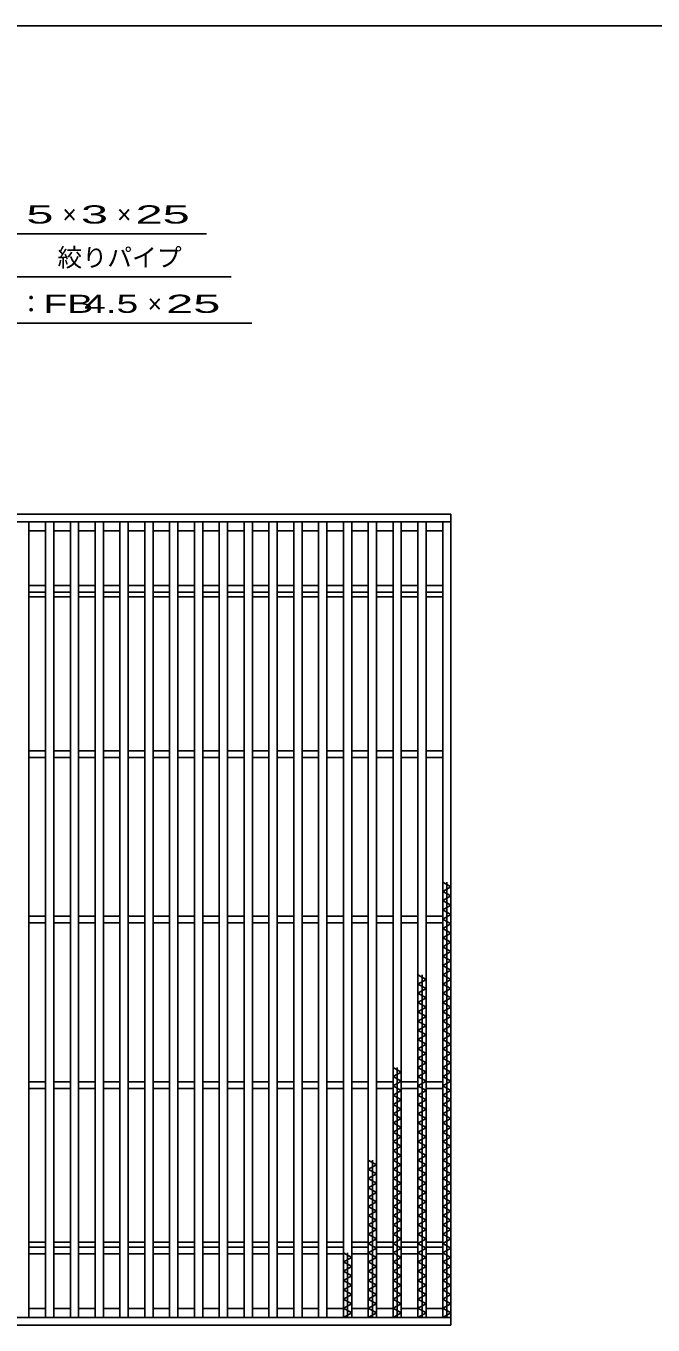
# Model space of a CAD drawing. Units: millimetres, scale not verified. Extents: x -1092 to 1039, y -770 to 632.
# Drawn here: x -515 to -136, y -153 to 632 of the extents above; entities that cross this region are included whole.
import ezdxf
from ezdxf.enums import TextEntityAlignment as Align

# ---------------------------------------------------------------- set-up
doc = ezdxf.new("R2010")
doc.units = ezdxf.units.MM
doc.header["$LTSCALE"] = 6
for name, color, linetype, lineweight in [('0_2', 150, 'Continuous', 25), ('16', 3, 'Continuous', 25), ('22', 4, 'Continuous', 25)]:
    doc.layers.add(name, color=color, linetype=linetype, lineweight=lineweight)
doc.styles.add('ベクトル', font='')
doc.styles.get('ベクトル').set_extended_font_data('ベクトル')

msp = doc.modelspace()

# ---------------------------------------------------------------- linework, layer by layer
at = {"layer": '0_2'}
msp.add_line((-1037.4, 632.1), (1038.6, 632.1), dxfattribs=at)
at = {"layer": '16'}
for p, q in [((-848, 337), (-258, 337)), ((-258, 332.5), (-848, 332.5)), ((-513, 332.5), (-518, 332.5)), ((-513, -148.5), (-513, 332.5)), ((-503, 332.5), (-503, -148.5)), ((-498, 332.5), (-503, 332.5)), ((-498, -148.5), (-498, 332.5)), ((-488, 332.5), (-488, -148.5)), ((-483, 332.5), (-488, 332.5)), ((-483, -148.5), (-483, 332.5)), ((-473, 332.5), (-473, -148.5)), ((-468, 332.5), (-473, 332.5)), ((-468, -148.5), (-468, 332.5)), ((-458, 332.5), (-458, -148.5)), ((-453, 332.5), (-458, 332.5)), ((-453, -148.5), (-453, 332.5)), ((-443, 332.5), (-443, -148.5)), ((-438, 332.5), (-443, 332.5)), ((-438, -148.5), (-438, 332.5)), ((-428, 332.5), (-428, -148.5)), ((-423, 332.5), (-428, 332.5)), ((-423, -148.5), (-423, 332.5)), ((-413, 332.5), (-413, -148.5)), ((-408, 332.5), (-413, 332.5)), ((-408, -148.5), (-408, 332.5)), ((-398, 332.5), (-398, -148.5)), ((-393, 332.5), (-398, 332.5)), ((-393, -148.5), (-393, 332.5)), ((-383, 332.5), (-383, -148.5)), ((-378, 332.5), (-383, 332.5)), ((-378, -148.5), (-378, 332.5)), ((-368, 332.5), (-368, -148.5)), ((-363, 332.5), (-368, 332.5)), ((-363, -148.5), (-363, 332.5)), ((-353, 332.5), (-353, -148.5)), ((-348, 332.5), (-353, 332.5)), ((-348, -148.5), (-348, 332.5)), ((-338, 332.5), (-338, -148.5)), ((-333, 332.5), (-338, 332.5)), ((-333, -148.5), (-333, 332.5)), ((-323, 332.5), (-323, -148.5)), ((-318, 332.5), (-323, 332.5)), ((-318, -148.5), (-318, 332.5)), ((-308, 332.5), (-308, -148.5)), ((-303, 332.5), (-308, 332.5)), ((-303, -148.5), (-303, 332.5)), ((-293, 332.5), (-293, -148.5)), ((-288, 332.5), (-293, 332.5)), ((-288, -148.5), (-288, 332.5)), ((-278, 332.5), (-278, -148.5)), ((-273, 332.5), (-278, 332.5)), ((-273, -148.5), (-273, 332.5)), ((-263, 332.5), (-263, -148.5)), ((-258, 332.5), (-263, 332.5)), ((-258, 337), (-258, 332.5)), ((-258, -148.5), (-258, 332.5)), ((-513, 327), (-503, 327)), ((-498, 327), (-488, 327)), ((-483, 327), (-473, 327)), ((-468, 327), (-458, 327)), ((-453, 327), (-443, 327)), ((-438, 327), (-428, 327)), ((-423, 327), (-413, 327)), ((-408, 327), (-398, 327)), ((-393, 327), (-383, 327)), ((-378, 327), (-368, 327)), ((-363, 327), (-353, 327)), ((-348, 327), (-338, 327)), ((-333, 327), (-323, 327)), ((-318, 327), (-308, 327)), ((-303, 327), (-293, 327)), ((-288, 327), (-278, 327)), ((-273, 327), (-263, 327)), ((-513, 294), (-503, 294)), ((-498, 294), (-488, 294)), ((-483, 294), (-473, 294)), ((-468, 294), (-458, 294)), ((-453, 294), (-443, 294)), ((-438, 294), (-428, 294)), ((-423, 294), (-413, 294)), ((-408, 294), (-398, 294)), ((-393, 294), (-383, 294)), ((-378, 294), (-368, 294)), ((-363, 294), (-353, 294)), ((-348, 294), (-338, 294)), ((-333, 294), (-323, 294)), ((-318, 294), (-308, 294)), ((-303, 294), (-293, 294)), ((-288, 294), (-278, 294)), ((-273, 294), (-263, 294)), ((-513, 290), (-503, 290)), ((-513, 287), (-503, 287)), ((-498, 290), (-488, 290)), ((-498, 287), (-488, 287)), ((-483, 290), (-473, 290)), ((-483, 287), (-473, 287)), ((-468, 290), (-458, 290)), ((-468, 287), (-458, 287)), ((-453, 290), (-443, 290)), ((-453, 287), (-443, 287)), ((-438, 290), (-428, 290)), ((-438, 287), (-428, 287)), ((-423, 290), (-413, 290)), ((-423, 287), (-413, 287)), ((-408, 290), (-398, 290)), ((-408, 287), (-398, 287)), ((-393, 290), (-383, 290)), ((-393, 287), (-383, 287)), ((-378, 290), (-368, 290)), ((-378, 287), (-368, 287)), ((-363, 290), (-353, 290)), ((-363, 287), (-353, 287)), ((-348, 290), (-338, 290)), ((-348, 287), (-338, 287)), ((-333, 290), (-323, 290)), ((-333, 287), (-323, 287)), ((-318, 290), (-308, 290)), ((-318, 287), (-308, 287)), ((-303, 290), (-293, 290)), ((-303, 287), (-293, 287)), ((-288, 290), (-278, 290)), ((-288, 287), (-278, 287)), ((-273, 290), (-263, 290)), ((-273, 287), (-263, 287)), ((-513, 194), (-503, 194)), ((-513, 190), (-503, 190)), ((-498, 194), (-488, 194)), ((-498, 190), (-488, 190)), ((-483, 194), (-473, 194)), ((-483, 190), (-473, 190)), ((-468, 194), (-458, 194)), ((-468, 190), (-458, 190)), ((-453, 194), (-443, 194)), ((-453, 190), (-443, 190)), ((-438, 194), (-428, 194)), ((-438, 190), (-428, 190)), ((-423, 194), (-413, 194)), ((-423, 190), (-413, 190)), ((-408, 194), (-398, 194)), ((-408, 190), (-398, 190)), ((-393, 194), (-383, 194)), ((-393, 190), (-383, 190)), ((-378, 194), (-368, 194)), ((-378, 190), (-368, 190)), ((-363, 194), (-353, 194)), ((-363, 190), (-353, 190)), ((-348, 194), (-338, 194)), ((-348, 190), (-338, 190)), ((-333, 194), (-323, 194)), ((-333, 190), (-323, 190)), ((-318, 194), (-308, 194)), ((-318, 190), (-308, 190)), ((-303, 194), (-293, 194)), ((-303, 190), (-293, 190)), ((-288, 194), (-278, 194)), ((-288, 190), (-278, 190)), ((-273, 194), (-263, 194)), ((-273, 190), (-263, 190)), ((-258, 111.9), (-263, 114.7)), ((-263, 109.1), (-258, 111.9)), ((-260.5, -148.5), (-260.5, 114.7)), ((-258, 106.3), (-263, 109.1)), ((-263, 103.5), (-258, 106.3)), ((-258, 100.7), (-263, 103.5)), ((-263, 97.9), (-258, 100.7)), ((-258, 95.1), (-263, 97.9)), ((-263, 92.3), (-258, 95.1)), ((-513, 94), (-503, 94)), ((-513, 90), (-503, 90)), ((-498, 94), (-488, 94)), ((-498, 90), (-488, 90)), ((-483, 94), (-473, 94)), ((-483, 90), (-473, 90)), ((-468, 94), (-458, 94)), ((-468, 90), (-458, 90)), ((-453, 94), (-443, 94)), ((-453, 90), (-443, 90)), ((-438, 94), (-428, 94)), ((-438, 90), (-428, 90)), ((-423, 94), (-413, 94)), ((-423, 90), (-413, 90)), ((-408, 94), (-398, 94)), ((-408, 90), (-398, 90)), ((-393, 94), (-383, 94)), ((-393, 90), (-383, 90)), ((-378, 94), (-368, 94)), ((-378, 90), (-368, 90)), ((-363, 94), (-353, 94)), ((-363, 90), (-353, 90)), ((-348, 94), (-338, 94)), ((-348, 90), (-338, 90)), ((-333, 94), (-323, 94)), ((-333, 90), (-323, 90)), ((-318, 94), (-308, 94)), ((-318, 90), (-308, 90)), ((-303, 94), (-293, 94)), ((-303, 90), (-293, 90)), ((-288, 94), (-278, 94)), ((-288, 90), (-278, 90)), ((-273, 94), (-263, 94)), ((-273, 90), (-263, 90)), ((-258, 89.5), (-263, 92.3)), ((-263, 86.7), (-258, 89.5)), ((-258, 83.9), (-263, 86.7)), ((-263, 81.1), (-258, 83.9)), ((-258, 78.3), (-263, 81.1)), ((-263, 75.5), (-258, 78.3)), ((-258, 72.7), (-263, 75.5)), ((-263, 69.9), (-258, 72.7)), ((-258, 67.1), (-263, 69.9)), ((-263, 64.3), (-258, 67.1)), ((-258, 61.5), (-263, 64.3)), ((-273, 55.9), (-278, 58.7)), ((-278, 53.1), (-273, 55.9)), ((-275.5, -148.5), (-275.5, 58.7)), ((-263, 58.7), (-258, 61.5)), ((-258, 55.9), (-263, 58.7)), ((-263, 53.1), (-258, 55.9)), ((-273, 50.3), (-278, 53.1)), ((-278, 47.5), (-273, 50.3)), ((-273, 44.7), (-278, 47.5)), ((-258, 50.3), (-263, 53.1)), ((-263, 47.5), (-258, 50.3)), ((-258, 44.7), (-263, 47.5)), ((-278, 41.9), (-273, 44.7)), ((-273, 39.1), (-278, 41.9)), ((-263, 41.9), (-258, 44.7)), ((-258, 39.1), (-263, 41.9)), ((-278, 36.3), (-273, 39.1)), ((-273, 33.5), (-278, 36.3)), ((-278, 30.7), (-273, 33.5)), ((-263, 36.3), (-258, 39.1)), ((-258, 33.5), (-263, 36.3)), ((-263, 30.7), (-258, 33.5)), ((-273, 27.9), (-278, 30.7)), ((-278, 25.1), (-273, 27.9)), ((-273, 22.3), (-278, 25.1)), ((-258, 27.9), (-263, 30.7)), ((-263, 25.1), (-258, 27.9)), ((-258, 22.3), (-263, 25.1)), ((-278, 19.5), (-273, 22.3)), ((-273, 16.7), (-278, 19.5)), ((-278, 13.9), (-273, 16.7)), ((-263, 19.5), (-258, 22.3)), ((-258, 16.7), (-263, 19.5)), ((-263, 13.9), (-258, 16.7)), ((-273, 11.1), (-278, 13.9)), ((-278, 8.3), (-273, 11.1)), ((-273, 5.5), (-278, 8.3)), ((-258, 11.1), (-263, 13.9)), ((-263, 8.3), (-258, 11.1)), ((-258, 5.5), (-263, 8.3)), ((-288, -0.1), (-293, 2.7)), ((-290.5, -148.5), (-290.5, 2.7)), ((-278, 2.7), (-273, 5.5)), ((-273, -0.1), (-278, 2.7)), ((-263, 2.7), (-258, 5.5)), ((-258, -0.1), (-263, 2.7)), ((-513, -6), (-503, -6)), ((-498, -6), (-488, -6)), ((-483, -6), (-473, -6)), ((-468, -6), (-458, -6)), ((-453, -6), (-443, -6)), ((-438, -6), (-428, -6)), ((-423, -6), (-413, -6)), ((-408, -6), (-398, -6)), ((-393, -6), (-383, -6)), ((-378, -6), (-368, -6)), ((-363, -6), (-353, -6)), ((-348, -6), (-338, -6)), ((-333, -6), (-323, -6)), ((-318, -6), (-308, -6)), ((-303, -6), (-293, -6)), ((-293, -2.9), (-288, -0.1)), ((-288, -5.7), (-293, -2.9)), ((-293, -8.5), (-288, -5.7)), ((-288, -6), (-278, -6)), ((-278, -2.9), (-273, -0.1)), ((-273, -5.7), (-278, -2.9)), ((-278, -8.5), (-273, -5.7)), ((-273, -6), (-263, -6)), ((-263, -2.9), (-258, -0.1)), ((-258, -5.7), (-263, -2.9)), ((-263, -8.5), (-258, -5.7)), ((-513, -10), (-503, -10)), ((-498, -10), (-488, -10)), ((-483, -10), (-473, -10)), ((-468, -10), (-458, -10)), ((-453, -10), (-443, -10)), ((-438, -10), (-428, -10)), ((-423, -10), (-413, -10)), ((-408, -10), (-398, -10)), ((-393, -10), (-383, -10)), ((-378, -10), (-368, -10)), ((-363, -10), (-353, -10)), ((-348, -10), (-338, -10)), ((-333, -10), (-323, -10)), ((-318, -10), (-308, -10)), ((-303, -10), (-293, -10)), ((-288, -11.3), (-293, -8.5)), ((-293, -14.1), (-288, -11.3)), ((-288, -16.9), (-293, -14.1)), ((-288, -10), (-278, -10)), ((-273, -11.3), (-278, -8.5)), ((-278, -14.1), (-273, -11.3)), ((-273, -16.9), (-278, -14.1)), ((-273, -10), (-263, -10)), ((-258, -11.3), (-263, -8.5)), ((-263, -14.1), (-258, -11.3)), ((-258, -16.9), (-263, -14.1)), ((-293, -19.7), (-288, -16.9)), ((-288, -22.5), (-293, -19.7)), ((-293, -25.3), (-288, -22.5)), ((-278, -19.7), (-273, -16.9)), ((-273, -22.5), (-278, -19.7)), ((-278, -25.3), (-273, -22.5)), ((-263, -19.7), (-258, -16.9)), ((-258, -22.5), (-263, -19.7)), ((-263, -25.3), (-258, -22.5)), ((-288, -28.1), (-293, -25.3)), ((-293, -30.9), (-288, -28.1)), ((-288, -33.7), (-293, -30.9)), ((-273, -28.1), (-278, -25.3)), ((-278, -30.9), (-273, -28.1)), ((-273, -33.7), (-278, -30.9)), ((-258, -28.1), (-263, -25.3)), ((-263, -30.9), (-258, -28.1)), ((-258, -33.7), (-263, -30.9)), ((-293, -36.5), (-288, -33.7)), ((-288, -39.3), (-293, -36.5)), ((-278, -36.5), (-273, -33.7)), ((-273, -39.3), (-278, -36.5)), ((-263, -36.5), (-258, -33.7)), ((-258, -39.3), (-263, -36.5)), ((-293, -42.1), (-288, -39.3)), ((-288, -44.9), (-293, -42.1)), ((-293, -47.7), (-288, -44.9)), ((-278, -42.1), (-273, -39.3)), ((-273, -44.9), (-278, -42.1)), ((-278, -47.7), (-273, -44.9)), ((-263, -42.1), (-258, -39.3)), ((-258, -44.9), (-263, -42.1)), ((-263, -47.7), (-258, -44.9)), ((-303, -56.1), (-308, -53.3)), ((-305.5, -148.5), (-305.5, -53.3)), ((-288, -50.5), (-293, -47.7)), ((-293, -53.3), (-288, -50.5)), ((-288, -56.1), (-293, -53.3)), ((-273, -50.5), (-278, -47.7)), ((-278, -53.3), (-273, -50.5)), ((-273, -56.1), (-278, -53.3)), ((-258, -50.5), (-263, -47.7)), ((-263, -53.3), (-258, -50.5)), ((-258, -56.1), (-263, -53.3)), ((-308, -58.9), (-303, -56.1)), ((-303, -61.7), (-308, -58.9)), ((-308, -64.5), (-303, -61.7)), ((-293, -58.9), (-288, -56.1)), ((-288, -61.7), (-293, -58.9)), ((-293, -64.5), (-288, -61.7)), ((-278, -58.9), (-273, -56.1)), ((-273, -61.7), (-278, -58.9)), ((-278, -64.5), (-273, -61.7)), ((-263, -58.9), (-258, -56.1)), ((-258, -61.7), (-263, -58.9)), ((-263, -64.5), (-258, -61.7)), ((-303, -67.3), (-308, -64.5)), ((-308, -70.1), (-303, -67.3)), ((-303, -72.9), (-308, -70.1)), ((-288, -67.3), (-293, -64.5)), ((-293, -70.1), (-288, -67.3)), ((-288, -72.9), (-293, -70.1)), ((-273, -67.3), (-278, -64.5)), ((-278, -70.1), (-273, -67.3)), ((-273, -72.9), (-278, -70.1)), ((-258, -67.3), (-263, -64.5)), ((-263, -70.1), (-258, -67.3)), ((-258, -72.9), (-263, -70.1)), ((-308, -75.7), (-303, -72.9)), ((-303, -78.5), (-308, -75.7)), ((-308, -81.3), (-303, -78.5)), ((-293, -75.7), (-288, -72.9)), ((-288, -78.5), (-293, -75.7)), ((-293, -81.3), (-288, -78.5)), ((-278, -75.7), (-273, -72.9)), ((-273, -78.5), (-278, -75.7)), ((-278, -81.3), (-273, -78.5)), ((-263, -75.7), (-258, -72.9)), ((-258, -78.5), (-263, -75.7)), ((-263, -81.3), (-258, -78.5)), ((-303, -84.1), (-308, -81.3)), ((-308, -86.9), (-303, -84.1)), ((-288, -84.1), (-293, -81.3)), ((-293, -86.9), (-288, -84.1)), ((-273, -84.1), (-278, -81.3)), ((-278, -86.9), (-273, -84.1)), ((-258, -84.1), (-263, -81.3)), ((-263, -86.9), (-258, -84.1)), ((-303, -89.7), (-308, -86.9)), ((-308, -92.5), (-303, -89.7)), ((-303, -95.3), (-308, -92.5)), ((-288, -89.7), (-293, -86.9)), ((-293, -92.5), (-288, -89.7)), ((-288, -95.3), (-293, -92.5)), ((-273, -89.7), (-278, -86.9)), ((-278, -92.5), (-273, -89.7)), ((-273, -95.3), (-278, -92.5)), ((-258, -89.7), (-263, -86.9)), ((-263, -92.5), (-258, -89.7)), ((-258, -95.3), (-263, -92.5)), ((-308, -98.1), (-303, -95.3)), ((-303, -100.9), (-308, -98.1)), ((-308, -103.7), (-303, -100.9)), ((-293, -98.1), (-288, -95.3)), ((-288, -100.9), (-293, -98.1)), ((-293, -103.7), (-288, -100.9)), ((-278, -98.1), (-273, -95.3)), ((-273, -100.9), (-278, -98.1)), ((-278, -103.7), (-273, -100.9)), ((-263, -98.1), (-258, -95.3)), ((-258, -100.9), (-263, -98.1)), ((-263, -103.7), (-258, -100.9)), ((-513, -103), (-503, -103)), ((-513, -106), (-503, -106)), ((-498, -103), (-488, -103)), ((-498, -106), (-488, -106)), ((-483, -103), (-473, -103)), ((-483, -106), (-473, -106)), ((-468, -103), (-458, -103)), ((-468, -106), (-458, -106)), ((-453, -103), (-443, -103)), ((-453, -106), (-443, -106)), ((-438, -103), (-428, -103)), ((-438, -106), (-428, -106)), ((-423, -103), (-413, -103)), ((-423, -106), (-413, -106)), ((-408, -103), (-398, -103)), ((-408, -106), (-398, -106)), ((-393, -103), (-383, -103)), ((-393, -106), (-383, -106)), ((-378, -103), (-368, -103)), ((-378, -106), (-368, -106)), ((-363, -103), (-353, -103)), ((-363, -106), (-353, -106)), ((-348, -103), (-338, -103)), ((-348, -106), (-338, -106)), ((-333, -103), (-323, -103)), ((-333, -106), (-323, -106)), ((-318, -112.1), (-323, -109.3)), ((-320.5, -148.5), (-320.5, -109.3)), ((-318, -103), (-308, -103)), ((-318, -106), (-308, -106)), ((-303, -106.5), (-308, -103.7)), ((-308, -109.3), (-303, -106.5)), ((-303, -112.1), (-308, -109.3)), ((-303, -103), (-293, -103)), ((-303, -106), (-293, -106)), ((-288, -106.5), (-293, -103.7)), ((-293, -109.3), (-288, -106.5)), ((-288, -112.1), (-293, -109.3)), ((-288, -103), (-278, -103)), ((-288, -106), (-278, -106)), ((-273, -106.5), (-278, -103.7)), ((-278, -109.3), (-273, -106.5)), ((-273, -112.1), (-278, -109.3)), ((-273, -103), (-263, -103)), ((-273, -106), (-263, -106)), ((-258, -106.5), (-263, -103.7)), ((-263, -109.3), (-258, -106.5)), ((-258, -112.1), (-263, -109.3)), ((-513, -110), (-503, -110)), ((-498, -110), (-488, -110)), ((-483, -110), (-473, -110)), ((-468, -110), (-458, -110)), ((-453, -110), (-443, -110)), ((-438, -110), (-428, -110)), ((-423, -110), (-413, -110)), ((-408, -110), (-398, -110)), ((-393, -110), (-383, -110)), ((-378, -110), (-368, -110)), ((-363, -110), (-353, -110)), ((-348, -110), (-338, -110)), ((-333, -110), (-323, -110)), ((-323, -114.9), (-318, -112.1)), ((-318, -117.7), (-323, -114.9)), ((-323, -120.5), (-318, -117.7)), ((-318, -110), (-308, -110)), ((-308, -114.9), (-303, -112.1)), ((-303, -117.7), (-308, -114.9)), ((-308, -120.5), (-303, -117.7)), ((-303, -110), (-293, -110)), ((-293, -114.9), (-288, -112.1)), ((-288, -117.7), (-293, -114.9)), ((-293, -120.5), (-288, -117.7)), ((-288, -110), (-278, -110)), ((-278, -114.9), (-273, -112.1)), ((-273, -117.7), (-278, -114.9)), ((-278, -120.5), (-273, -117.7)), ((-273, -110), (-263, -110)), ((-263, -114.9), (-258, -112.1)), ((-258, -117.7), (-263, -114.9)), ((-263, -120.5), (-258, -117.7)), ((-318, -123.3), (-323, -120.5)), ((-323, -126.1), (-318, -123.3)), ((-303, -123.3), (-308, -120.5)), ((-308, -126.1), (-303, -123.3)), ((-288, -123.3), (-293, -120.5)), ((-293, -126.1), (-288, -123.3)), ((-273, -123.3), (-278, -120.5)), ((-278, -126.1), (-273, -123.3)), ((-258, -123.3), (-263, -120.5)), ((-263, -126.1), (-258, -123.3)), ((-318, -128.9), (-323, -126.1)), ((-323, -131.7), (-318, -128.9)), ((-318, -134.5), (-323, -131.7)), ((-303, -128.9), (-308, -126.1)), ((-308, -131.7), (-303, -128.9)), ((-303, -134.5), (-308, -131.7)), ((-288, -128.9), (-293, -126.1)), ((-293, -131.7), (-288, -128.9)), ((-288, -134.5), (-293, -131.7)), ((-273, -128.9), (-278, -126.1)), ((-278, -131.7), (-273, -128.9)), ((-273, -134.5), (-278, -131.7)), ((-258, -128.9), (-263, -126.1)), ((-263, -131.7), (-258, -128.9)), ((-258, -134.5), (-263, -131.7)), ((-323, -137.3), (-318, -134.5)), ((-318, -140.1), (-323, -137.3)), ((-323, -142.9), (-318, -140.1)), ((-308, -137.3), (-303, -134.5)), ((-303, -140.1), (-308, -137.3)), ((-308, -142.9), (-303, -140.1)), ((-293, -137.3), (-288, -134.5)), ((-288, -140.1), (-293, -137.3)), ((-293, -142.9), (-288, -140.1)), ((-278, -137.3), (-273, -134.5)), ((-273, -140.1), (-278, -137.3)), ((-278, -142.9), (-273, -140.1)), ((-263, -137.3), (-258, -134.5)), ((-258, -140.1), (-263, -137.3)), ((-263, -142.9), (-258, -140.1)), ((-848, -148.5), (-258, -148.5)), ((-518, -148.5), (-513, -148.5)), ((-513, -143), (-503, -143)), ((-503, -148.5), (-498, -148.5)), ((-498, -143), (-488, -143)), ((-488, -148.5), (-483, -148.5)), ((-483, -143), (-473, -143)), ((-473, -148.5), (-468, -148.5)), ((-468, -143), (-458, -143)), ((-458, -148.5), (-453, -148.5)), ((-453, -143), (-443, -143)), ((-443, -148.5), (-438, -148.5)), ((-438, -143), (-428, -143)), ((-428, -148.5), (-423, -148.5)), ((-423, -143), (-413, -143)), ((-413, -148.5), (-408, -148.5)), ((-408, -143), (-398, -143)), ((-398, -148.5), (-393, -148.5)), ((-393, -143), (-383, -143)), ((-383, -148.5), (-378, -148.5)), ((-378, -143), (-368, -143)), ((-368, -148.5), (-363, -148.5)), ((-363, -143), (-353, -143)), ((-353, -148.5), (-348, -148.5)), ((-348, -143), (-338, -143)), ((-338, -148.5), (-333, -148.5)), ((-333, -143), (-323, -143)), ((-318, -145.7), (-323, -142.9)), ((-323, -148.5), (-318, -145.7)), ((-323, -148.5), (-318, -148.5)), ((-318, -143), (-308, -143)), ((-303, -145.7), (-308, -142.9)), ((-308, -148.5), (-303, -145.7)), ((-308, -148.5), (-303, -148.5)), ((-303, -143), (-293, -143)), ((-288, -145.7), (-293, -142.9)), ((-293, -148.5), (-288, -145.7)), ((-293, -148.5), (-288, -148.5)), ((-288, -143), (-278, -143)), ((-273, -145.7), (-278, -142.9)), ((-278, -148.5), (-273, -145.7)), ((-278, -148.5), (-273, -148.5)), ((-273, -143), (-263, -143)), ((-258, -145.7), (-263, -142.9)), ((-263, -148.5), (-258, -145.7)), ((-263, -148.5), (-258, -148.5)), ((-258, -148.5), (-258, -153)), ((-258, -153), (-848, -153))]:
    msp.add_line(p, q, dxfattribs=at)
at = {"layer": '22'}
for p, q in [((-681.75, 506.5), (-405.75, 506.5)), ((-654.75, 480.5), (-390.75, 480.5)), ((-630.25, 452.5), (-378.25, 452.5))]:
    msp.add_line(p, q, dxfattribs=at)

# ---------------------------------------------------------------- texts
at = {"layer": '22', "color": 2, "style": 'ベクトル'}
for s, width, p in [(' 5 ', 2, (-522.75, 518.2)), (' 3 ', 2, (-489.75, 518.2)), (' 25 ', 2, (-456.75, 518.2)), ('FB', 1.6, (-504.25, 464.2)), (' 4.5 ', 1.6, (-486.25, 464.2)), (' 25 ', 2, (-438.25, 464.2))]:
    msp.add_text(s, height=11, dxfattribs=dict(at, width=width)).set_placement(p, align=Align.MIDDLE_LEFT)
for s, p in [('×', (-492.75, 518.2)), ('×', (-459.75, 518.2)), ('絞りパイプ', (-495.75, 492.2)), ('エンドプレート：', (-624.25, 464.2)), ('×', (-441.25, 464.2))]:
    msp.add_text(s, height=11, dxfattribs=at).set_placement(p, align=Align.MIDDLE_LEFT)

doc.saveas('drawing.dxf')
